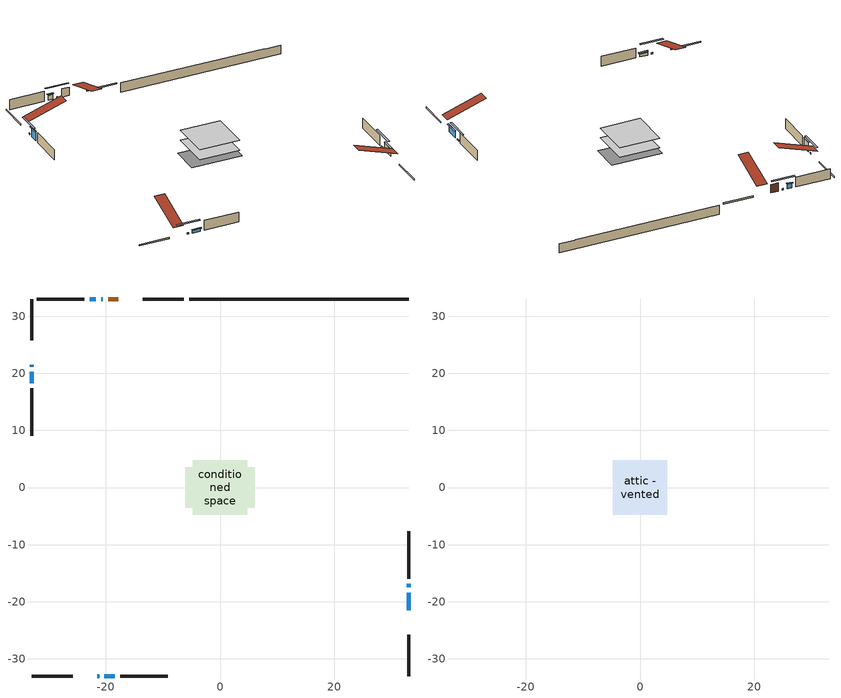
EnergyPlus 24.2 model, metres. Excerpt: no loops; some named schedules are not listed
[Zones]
conditioned space
 floor adiabatic (AdiabaticFloorConstruction): -4.78,-4.78 -4.78,4.78 4.78,4.78 4.78,-4.78 z1.38
 floor foundation (Slab1 construction): -6.1,-3.5 -6.1,3.5 6.1,3.5 6.1,-3.5 z-0.91
 wall outside (RimJoist1 construction): -6.34,32.99 -13.54,32.99 / -32.99,-32.99 -25.79,-32.99 / -32.99,32.99 -32.99,25.79 / 32.99,-32.99 32.99,-25.79 z1.38:1.68
 wall outside (AdiabaticWallConstruction 1): -17.85,32.99 -19.58,32.99 z1.38:3.41
 wall outside (AdiabaticWallConstruction): 32.99,-21.48 32.99,-18.41 z1.38:3.08; -20.5,32.99 -20.81,32.99 / -21.49,-32.99 -21.18,-32.99 / -32.99,21.49 -32.99,21.18 z1.38:1.72; -21.74,32.99 -22.82,32.99 z1.38:2.57; -20.25,-32.99 -18.38,-32.99 z1.38:2.07; -32.99,20.25 -32.99,18.27 z1.38:3.56; 32.99,-17.48 32.99,-16.87 z1.38:1.71
 wall outside (Wall1 construction): -23.74,32.99 -32.06,32.99 / -17.46,-32.99 -9.14,-32.99 / -32.99,17.35 -32.99,9.03 / 32.99,-15.95 32.99,-7.63 z1.38:3.82
 wall foundation (FoundationWall1 construction): -5.41,32.99,-0.91 -5.41,32.99,1.38 29.15,32.99,1.38 29.15,32.99,1.25 32.99,32.99,1.25 32.99,32.99,-0.91
 window (WindowConstruction): 32.99,-21.48 32.99,-18.41 z1.38:3.07
 window (WindowConstruction 5): -20.51,32.99 -20.81,32.99 z1.38:1.71
 window (WindowConstruction 6): -21.48,-32.99 -21.18,-32.99 z1.38:1.71
 window (WindowConstruction 7): -32.99,21.48 -32.99,21.18 z1.38:1.71
 window (WindowConstruction 1): -21.74,32.99 -22.81,32.99 z1.38:2.57
 window (WindowConstruction 2): -20.25,-32.99 -18.39,-32.99 z1.38:2.07
 window (WindowConstruction 3): -32.99,20.25 -32.99,18.28 z1.38:3.56
 window (WindowConstruction 4): 32.99,-17.48 32.99,-16.88 z1.38:1.71
 door (Door): -17.85,32.99 -19.58,32.99 z1.38:3.41
 ceiling adiabatic (AdiabaticFloorConstruction): 4.78,-4.78 4.78,4.78 -4.78,4.78 -4.78,-4.78 z1.38
attic - vented
 floor to conditioned space (Floor1 construction Reversed): -4.78,-4.78 -4.78,4.78 4.78,4.78 4.78,-4.78 z3.82
 roof outside (Roof1 construction): -16.92,32.99,3.82 -16.92,23.68,6.92 -14.47,23.68,6.92 -14.47,32.99,3.82; -22.41,-32.99,3.82 -22.41,-23.68,6.92 -24.87,-23.68,6.92 -24.87,-32.99,3.82; -32.99,22.41,3.82 -23.68,22.41,6.92 -23.68,24.87,6.92 -32.99,24.87,3.82; 32.99,-22.41,3.82 23.68,-22.41,6.92 23.68,-24.87,6.92 32.99,-24.87,3.82
shading: 32.99,-18.21 32.99,-21.68 33.4,-21.68 33.4,-18.21 z3.28; -23.45,32.99 -17.87,32.99 -17.87,33.4 -23.45,33.4 z4.35; -18.54,-32.99 -24.12,-32.99 -24.12,-33.4 -18.54,-33.4 z4.35; -32.99,18.54 -32.99,24.12 -33.4,24.12 -33.4,18.54 z4.35; -23.02,32.99 -21.54,32.99 -21.54,33.4 -23.02,33.4 z2.77; -18.18,-32.99 -20.45,-32.99 -20.45,-33.4 -18.18,-33.4 z2.27; -32.99,18.07 -32.99,20.45 -33.4,20.45 -33.4,18.07 z3.76; 32.99,-14.24 32.99,-20.12 33.4,-20.12 33.4,-14.24 z4.35
[Building]
Building 1: Terrain=Suburbs
[Site:Location]
Toronto City Centre_ON: Latitude {deg}=43.63; Longitude {deg}=-79.39; Time Zone {hr}=-5; Elevation {m}=77; Keep Site Location Information=Yes
[Site:GroundTemperature:Shallow]
5.01852, 3.26908, 3.12898, 3.95918, 7.29196, 10.6092, 13.4851, 15.3069, 15.4617, 13.9799, 11.1774, 7.9619
[Site:WaterMainsTemperature]
Calculation Method=Schedule; Temperature Schedule=mains temperature schedule
[Material] Roughness=Rough; Thermal Absorptance=0.9
Name | Thickness {m} | Conductivity {W/m-K} | Density {kg/m3} | Specific Heat {J/kg-K} | Solar Absorptance | Visible Absorptance
asphalt or fiberglass shingles | 0.00635 | 0.162714 | 1121.4 | 1465.45 | 0.4 | 0.4
ceiling loosefill ins | 0.169333 | 0.0480833 | 16.02 | 1046.75 | 0.7 | 0.7
ceiling stud and cavity | 0.1397 | 0.118061 | 65.682 | 1177.47 | 0.7 | 0.7
concrete 4.0 in. | 0.1016 | 1.803125 | 2242.8 | 837.4 | 0.7 | 0.7
concrete 8.0 in. | 0.2032 | 1.803125 | 2242.8 | 837.4 | 0.7 | 0.7
door material | 0.04445 | 0.053851 | 512.64 | 1214.23 | 0.7 | 0.7
exterior vertical ins | 0.048965 | 0.029427 | 32.04 | 1214.23 | 0.7 | 0.7
floor covering | 0.0127 | 0.0433444 | 54.468 | 1339.84 | 0.6 | 0.6
floor rigid ins; wall rigid ins | 0.512978 | 0.029427 | 32.04 | 1214.23 | 0.7 | 0.7
floor stud and cavity | 0.1397 | 1.75129 | 37.0049 | 1207.88 | 0.7 | 0.7
furniture material conditioned space 1 | 0.1524 | 0.115458 | 640.8 | 1214.23 | 0.6 | 0.6
gypsum board | 0.0127 | 0.160291 | 801 | 837.4 | 0.6 | 0.6
gypsum board 1 | 0.0127 | 0.160291 | 801 | 837.4 | 0.7 | 0.7
osb sheathing 0.5 in. | 0.0127 | 0.115458 | 512.64 | 1214.23 | 0.7 | 0.7
osb sheathing 0.75 in. | 0.01905 | 0.115458 | 512.64 | 1214.23 | 0.7 | 0.7
osb sheathing 2.0 in. | 0.0508 | 0.115458 | 512.64 | 1214.23 | 0.7 | 0.7
rim joist stud and cavity | 0.0508 | 0.029095 | 125.044 | 1163.47 | 0.6 | 0.6
wall stud and cavity | 0.1397 | 0.0782429 | 139.0536 | 1170.24 | 0.7 | 0.7
wall stud and cavity 1 | 0.0889 | 0.380278 | 52.3479 | 1209.89 | 0.7 | 0.7
wall stud and cavity 2 | 0.0889 | 0.391764 | 83.0341 | 1211.67 | 0.7 | 0.7
wood siding | 0.0254 | 0.102417 | 544.68 | 1172.36 | 0.4 | 0.4
wood siding 1; wood siding 2; wood siding 3 | 0.0254 | 0.102417 | 544.68 | 1172.36 | 0.7 | 0.7
[WindowMaterial:SimpleGlazingSystem]
Name | U-Factor {W/m2-K} | Solar Heat Gain Coefficient
WindowMaterial | 2.89578 | 0.69
WindowMaterial 1 | 2.92814 | 0.66
WindowMaterial 2 | 2.992306 | 0.59
WindowMaterial 3 | 2.87818 | 0.7
WindowMaterial 4 | 3.07009 | 0.43
[Construction]
AdiabaticFloorConstruction: floor stud and cavity, floor rigid ins, osb sheathing 0.75 in., floor covering
AdiabaticWallConstruction: wood siding 2, wall rigid ins, wall stud and cavity 1, gypsum board
AdiabaticWallConstruction 1: wood siding 3, wall rigid ins, wall stud and cavity 1, gypsum board
Door: door material
Floor1 construction Reversed: gypsum board, ceiling stud and cavity, ceiling loosefill ins
FoundationWall1 construction: concrete 8.0 in., gypsum board 1
furniture construction conditioned space 1: furniture material conditioned space 1
PartitionWallConstruction: gypsum board, wall stud and cavity 2, gypsum board
RimJoist1 construction: wood siding 1, osb sheathing 2.0 in., rim joist stud and cavity
Roof1 construction: asphalt or fiberglass shingles
Slab1 construction: concrete 4.0 in.
Wall1 construction: wood siding, osb sheathing 0.5 in., wall stud and cavity, gypsum board
WindowConstruction: WindowMaterial
WindowConstruction 1: WindowMaterial 1
WindowConstruction 2: WindowMaterial 2
WindowConstruction 3: WindowMaterial 3
WindowConstruction 4; WindowConstruction 5; WindowConstruction 6; WindowConstruction 7: WindowMaterial 4
[Zone] Multiplier=1; Part of Total Floor Area=Yes
Name | Volume {m3}
attic - vented | 46.0692
conditioned space | 443.8
[Space]
Name | Zone | Volume {m3}
attic - vented 1 | attic - vented | 46.0692
conditioned space 1 | conditioned space | 443.8
[ZoneInfiltration:EffectiveLeakageArea]
infil attic - vented 1: Zone or Space=attic - vented 1; Schedule=Always On Discrete; Effective Air Leakage Area {cm2}=3849.26; Stack Coefficient=0.000215866; Wind Coefficient=9.92686e-06
[ZoneMixing]
whole house fan mix: Zone or Space=attic - vented; Schedule=Always On Continuous; Design Flow Rate Calculation Method=Flow/Zone; Design Flow Rate {m3/s}=0; Source Zone or Space=conditioned space
[SurfaceProperty:ExposedFoundationPerimeter]
Slab1: Exposed Perimeter Calculation Method=TotalExposedPerimeter; Total Exposed Perimeter {m}=38.406
[InternalMass] Zone or ZoneList=conditioned space; Space or SpaceList=conditioned space 1
Name | Construction | Surface Area {m2}
furniture mass conditioned space 1 | furniture construction conditioned space 1 | 70.7598
partition wall mass | PartitionWallConstruction | 176.899
[Lights]
interior lighting: Zone or ZoneList or Space or SpaceList=conditioned space 1; Schedule=interior lighting schedule; Design Level Calculation Method=LightingLevel; Lighting Level {W}=343.2; Return Air Fraction=0; Fraction Radiant=0.6; Fraction Visible=0.2; Fraction Replaceable=1
[People]
occupants: Zone or ZoneList or Space or SpaceList=conditioned space 1; Number of People Schedule=occupants schedule; Number of People Calculation Method=People; Number of People=3; Fraction Radiant=0.314171; Sensible Heat Fraction=0.56303; Activity Level Schedule=occupants activity schedule; Carbon Dioxide Generation Rate {m3/s-W}=0; Enable ASHRAE 55 Comfort Warnings=No; Mean Radiant Temperature Calculation Type=EnclosureAveraged
[ElectricEquipment] Zone or ZoneList or Space or SpaceList=conditioned space 1; Design Level Calculation Method=EquipmentLevel
Name | Schedule | Design Level {W} | Fraction Latent | Fraction Radiant | Fraction Lost
clothes dryer | clothes dryer schedule | 140.772 | 0.015 | 0.081 | 0.85
clothes washer | clothes washer schedule | 32.1985 | 0.03 | 0.162 | 0.7
cooking range | cooking range schedule | 215.147 | 0.08 | 0.432 | 0.2
dishwasher | dishwasher schedule | 66.8632 | 0.3 | 0.18 | 0.4
fridge | fridge schedule | 72.9452 | 0 | 0.6 | 0
mech vent house fan | mech vent house fan schedule | 0 | 0 | 0 | 1
mech vent house fan cfis | mech vent house fan cfis schedule | 0 | 0 | 0 | 0
misc plug loads | misc plug loads schedule | 494.7 | 0.045 | 0.513 | 0.1
whole house fan | Always On Discrete | 0 | 0 | 0 | 1
[OtherEquipment] Zone or ZoneList or Space or SpaceList=conditioned space 1; Design Level Calculation Method=EquipmentLevel
Name | Fuel Type | Schedule | Design Level {W} | Fraction Latent | Fraction Radiant | Fraction Lost
clothes dryer 1 | Electricity | clothes dryer schedule | 0 | 0.015 | 0.081 | 0.85
cooking range 1 | Electricity | cooking range schedule | 0 | 0.08 | 0.432 | 0.2
general water use latent | None | general water use schedule | 62.594 | 1 | 0 | 0
general water use sensible | None | general water use schedule | -61.6891 | 0 | 0.6 | 0
mech vent house fan latent load | None | Always On Discrete | 0 | 1 | 0 | 0
mech vent house fan sensible load | None | Always On Discrete | 0 | 0 | 0 | 0
water heater energy adjustment1 | Electricity | Always On Discrete | 0.01 | 0 | 0 | 1
[ZoneInfiltration:DesignFlowRate] Zone or ZoneList or Space or SpaceList=conditioned space 1; Schedule=Always On Discrete; Design Flow Rate Calculation Method=Flow/Zone; Design Flow Rate {m3/s}=0
infil flow; natural vent flow; whole house fan flow
[ZoneControl:Thermostat]
conditioned space Thermostat: Zone or ZoneList=conditioned space; Control Type Schedule=conditioned space Thermostat Schedule; Control 1=conditioned space temperature setpoint; Temperature Difference Between Cutout And Setpoint {deltaC}=0
[ZoneHVAC:Baseboard:Convective:Electric]
electric baseboard: Availability Schedule=Always On Discrete; Heating Design Capacity {W}=9148.51; Efficiency=1
[Zone equipment]
conditioned space: electric baseboard
[Foundation:Kiva]
Foundation Kiva 1: Initial Indoor Air Temperature {C}=18; Wall Height Above Grade {m}=1.379982; Wall Depth Below Slab {m}=0.2032; Custom Block Material Name 1=exterior vertical ins; Custom Block Depth 1 {m}=2.28999; Custom Block X Position 1 {m}=0.2159; Custom Block Z Position 1 {m}=0
[Foundation:Kiva:Settings]
Soil Conductivity {W/m-K}=0.849921; Soil Density {kg/m3}=1842.3; Soil Specific Heat {J/kg-K}=418.7; Ground Solar Absorptivity=0.9; Ground Thermal Absorptivity=0.9; Ground Surface Roughness {m}=0.03; Far-Field Width {m}=40; Deep-Ground Boundary Condition=ZeroFlux; Deep-Ground Depth {m}=40; Minimum Cell Dimension {m}=0.2; Maximum Cell Growth Coefficient=3; Simulation Timestep=Timestep
[Exterior:Lights]
exterior lighting: Schedule=exterior lighting schedule; Design Level {W}=75.6
[EnergyManagementSystem:GlobalVariable]
infil_program_Qfan
infil_program_Qinf
natural_vent_program_Qnv
natural_vent_program_Qwhf
[EnergyManagementSystem:Sensor]
Name | Output:Variable or Output:Meter Index Key | Output:Variable or Output:Meter
airflow_gain | infil flow | Infiltration Sensible Heat Gain Energy
airflow_gain_1 | natural vent flow | Infiltration Sensible Heat Gain Energy
airflow_gain_2 | whole house fan flow | Infiltration Sensible Heat Gain Energy
airflow_loss | infil flow | Infiltration Sensible Heat Loss Energy
airflow_loss_1 | natural vent flow | Infiltration Sensible Heat Loss Energy
airflow_loss_2 | whole house fan flow | Infiltration Sensible Heat Loss Energy
clg_load_cond |  | Cooling:EnergyTransfer:Zone:CONDITIONED SPACE
clg_sp_s; clg_sp_s_1 | cooling setpoint | Schedule Value
clothes_dryer_exhaust_0_sch_s | clothes dryer exhaust 0 schedule | Schedule Value
conditioned_space_clg_unmet_s | conditioned space | Zone Cooling Setpoint Not Met Time
conditioned_space_htg_unmet_s | conditioned space | Zone Heating Setpoint Not Met Time
cool_season | cooling season schedule | Schedule Value
fridge_tin_s | conditioned space | Zone Mean Air Temperature
htg_load_cond |  | Heating:EnergyTransfer:Zone:CONDITIONED SPACE
htg_sp_s; htg_sp_s_1 | heating setpoint | Schedule Value
ig_ee_conv | clothes dryer | Electric Equipment Convective Heating Energy
ig_ee_conv_2 | cooking range | Electric Equipment Convective Heating Energy
ig_ee_conv_4 | fridge | Electric Equipment Convective Heating Energy
ig_ee_conv_5 | misc plug loads | Electric Equipment Convective Heating Energy
ig_ee_conv_6 | whole house fan | Electric Equipment Convective Heating Energy
ig_ee_rad | clothes dryer | Electric Equipment Radiant Heating Energy
ig_ee_rad_2 | cooking range | Electric Equipment Radiant Heating Energy
ig_ee_rad_4 | fridge | Electric Equipment Radiant Heating Energy
ig_ee_rad_5 | misc plug loads | Electric Equipment Radiant Heating Energy
ig_ee_rad_6 | whole house fan | Electric Equipment Radiant Heating Energy
ig_lgt_conv | interior lighting | Lights Convective Heating Energy
ig_lgt_rad | interior lighting | Lights Radiant Heating Energy
ig_lgt_vis | interior lighting | Lights Visible Radiation Heating Energy
ig_oe_conv | clothes dryer 1 | Other Equipment Convective Heating Energy
ig_oe_conv_1 | cooking range 1 | Other Equipment Convective Heating Energy
ig_oe_conv_2 | general water use latent | Other Equipment Convective Heating Energy
ig_oe_conv_3 | general water use sensible | Other Equipment Convective Heating Energy
ig_oe_conv_4 | water heater energy adjustment1 | Other Equipment Convective Heating Energy
ig_oe_rad | clothes dryer 1 | Other Equipment Radiant Heating Energy
ig_oe_rad_1 | cooking range 1 | Other Equipment Radiant Heating Energy
ig_oe_rad_2 | general water use latent | Other Equipment Radiant Heating Energy
ig_oe_rad_3 | general water use sensible | Other Equipment Radiant Heating Energy
ig_oe_rad_4 | water heater energy adjustment1 | Other Equipment Radiant Heating Energy
ig_ppl_conv | occupants | People Convective Heating Energy
ig_ppl_rad | occupants | People Radiant Heating Energy
im_conv | furniture mass conditioned space 1 | Surface Inside Face Convection Heat Gain Energy
im_conv_1 | partition wall mass | Surface Inside Face Convection Heat Gain Energy
im_ig | furniture mass conditioned space 1 | Surface Inside Face Internal Gains Radiation Heat Gain Energy
im_ig_1 | partition wall mass | Surface Inside Face Internal Gains Radiation Heat Gain Energy
im_lgt | furniture mass conditioned space 1 | Surface Inside Face Lights Radiation Heat Gain Energy
im_lgt_1 | partition wall mass | Surface Inside Face Lights Radiation Heat Gain Energy
im_sol | furniture mass conditioned space 1 | Surface Inside Face Solar Radiation Heat Gain Energy
im_sol_1 | partition wall mass | Surface Inside Face Solar Radiation Heat Gain Energy
im_surf | furniture mass conditioned space 1 | Surface Inside Face Net Surface Thermal Radiation Heat Gain Energy
im_surf_1 | partition wall mass | Surface Inside Face Net Surface Thermal Radiation Heat Gain Energy
mv_conv | mech vent house fan | Electric Equipment Convective Heating Energy
mv_conv_1 | mech vent house fan cfis | Electric Equipment Convective Heating Energy
mv_conv_2 | mech vent house fan latent load | Other Equipment Convective Heating Energy
mv_conv_3 | mech vent house fan sensible load | Other Equipment Convective Heating Energy
mv_rad | mech vent house fan | Electric Equipment Radiant Heating Energy
mv_rad_1 | mech vent house fan cfis | Electric Equipment Radiant Heating Energy
mv_rad_2 | mech vent house fan latent load | Other Equipment Radiant Heating Energy
mv_rad_3 | mech vent house fan sensible load | Other Equipment Radiant Heating Energy
natural_vent_s | natural vent schedule | Schedule Value
out_pb_s |  | Site Outdoor Air Barometric Pressure
out_wt_s |  | Site Outdoor Air Humidity Ratio
site_vw_s |  | Site Wind Speed
ss_back_out | Window1 | Surface Window Shortwave from Zone Back Out Window Heat Transfer Rate
ss_back_out_1 | Window10 | Surface Window Shortwave from Zone Back Out Window Heat Transfer Rate
ss_back_out_2 | Window11 | Surface Window Shortwave from Zone Back Out Window Heat Transfer Rate
ss_back_out_3 | Window12 | Surface Window Shortwave from Zone Back Out Window Heat Transfer Rate
ss_back_out_4 | Window3 | Surface Window Shortwave from Zone Back Out Window Heat Transfer Rate
ss_back_out_5 | Window4 | Surface Window Shortwave from Zone Back Out Window Heat Transfer Rate
ss_back_out_6 | Window7 | Surface Window Shortwave from Zone Back Out Window Heat Transfer Rate
ss_back_out_7 | Window8 | Surface Window Shortwave from Zone Back Out Window Heat Transfer Rate
ss_conv | Door1 | Surface Inside Face Convection Heat Gain Energy
ss_conv_1 | Window1 | Surface Inside Face Convection Heat Gain Energy
ss_conv_2 | Window10 | Surface Inside Face Convection Heat Gain Energy
ss_conv_3 | Window11 | Surface Inside Face Convection Heat Gain Energy
ss_conv_4 | Window12 | Surface Inside Face Convection Heat Gain Energy
ss_conv_5 | Window3 | Surface Inside Face Convection Heat Gain Energy
ss_conv_6 | Window4 | Surface Inside Face Convection Heat Gain Energy
ss_conv_7 | Window7 | Surface Inside Face Convection Heat Gain Energy
ss_conv_8 | Window8 | Surface Inside Face Convection Heat Gain Energy
ss_ig | Door1 | Surface Inside Face Internal Gains Radiation Heat Gain Energy
ss_ig_1 | Window1 | Surface Inside Face Internal Gains Radiation Heat Gain Energy
ss_ig_2 | Window10 | Surface Inside Face Internal Gains Radiation Heat Gain Energy
ss_ig_3 | Window11 | Surface Inside Face Internal Gains Radiation Heat Gain Energy
ss_ig_4 | Window12 | Surface Inside Face Internal Gains Radiation Heat Gain Energy
ss_ig_5 | Window3 | Surface Inside Face Internal Gains Radiation Heat Gain Energy
ss_ig_6 | Window4 | Surface Inside Face Internal Gains Radiation Heat Gain Energy
ss_ig_7 | Window7 | Surface Inside Face Internal Gains Radiation Heat Gain Energy
ss_ig_8 | Window8 | Surface Inside Face Internal Gains Radiation Heat Gain Energy
ss_lgt | Door1 | Surface Inside Face Lights Radiation Heat Gain Energy
ss_sol | Door1 | Surface Inside Face Solar Radiation Heat Gain Energy
ss_surf | Door1 | Surface Inside Face Net Surface Thermal Radiation Heat Gain Energy
ss_surf_1 | Window1 | Surface Inside Face Net Surface Thermal Radiation Heat Gain Energy
ss_surf_2 | Window10 | Surface Inside Face Net Surface Thermal Radiation Heat Gain Energy
ss_surf_3 | Window11 | Surface Inside Face Net Surface Thermal Radiation Heat Gain Energy
ss_surf_4 | Window12 | Surface Inside Face Net Surface Thermal Radiation Heat Gain Energy
ss_surf_5 | Window3 | Surface Inside Face Net Surface Thermal Radiation Heat Gain Energy
ss_surf_6 | Window4 | Surface Inside Face Net Surface Thermal Radiation Heat Gain Energy
ss_surf_7 | Window7 | Surface Inside Face Net Surface Thermal Radiation Heat Gain Energy
ss_surf_8 | Window8 | Surface Inside Face Net Surface Thermal Radiation Heat Gain Energy
ss_trans_in | Window1 | Surface Window Transmitted Solar Radiation Rate
ss_trans_in_1 | Window10 | Surface Window Transmitted Solar Radiation Rate
ss_trans_in_2 | Window11 | Surface Window Transmitted Solar Radiation Rate
ss_trans_in_3 | Window12 | Surface Window Transmitted Solar Radiation Rate
ss_trans_in_4 | Window3 | Surface Window Transmitted Solar Radiation Rate
ss_trans_in_5 | Window4 | Surface Window Transmitted Solar Radiation Rate
ss_trans_in_6 | Window7 | Surface Window Transmitted Solar Radiation Rate
ss_trans_in_7 | Window8 | Surface Window Transmitted Solar Radiation Rate
ss_trans_out | Window1 | Surface Inside Face Initial Transmitted Diffuse Transmitted Out Window Solar Radiation Rate
ss_trans_out_1 | Window10 | Surface Inside Face Initial Transmitted Diffuse Transmitted Out Window Solar Radiation Rate
ss_trans_out_2 | Window11 | Surface Inside Face Initial Transmitted Diffuse Transmitted Out Window Solar Radiation Rate
ss_trans_out_3 | Window12 | Surface Inside Face Initial Transmitted Diffuse Transmitted Out Window Solar Radiation Rate
ss_trans_out_4 | Window3 | Surface Inside Face Initial Transmitted Diffuse Transmitted Out Window Solar Radiation Rate
ss_trans_out_5 | Window4 | Surface Inside Face Initial Transmitted Diffuse Transmitted Out Window Solar Radiation Rate
ss_trans_out_6 | Window7 | Surface Inside Face Initial Transmitted Diffuse Transmitted Out Window Solar Radiation Rate
ss_trans_out_7 | Window8 | Surface Inside Face Initial Transmitted Diffuse Transmitted Out Window Solar Radiation Rate
s_conv | Floor1 | Surface Inside Face Convection Heat Gain Energy
s_conv_1 | FoundationWall1 | Surface Inside Face Convection Heat Gain Energy
s_conv_10 | Wall1:180 | Surface Inside Face Convection Heat Gain Energy
s_conv_11 | Wall1:270 | Surface Inside Face Convection Heat Gain Energy
s_conv_12 | Wall1:90 | Surface Inside Face Convection Heat Gain Energy
s_conv_2 | inferred conditioned ceiling | Surface Inside Face Convection Heat Gain Energy
s_conv_3 | inferred conditioned floor | Surface Inside Face Convection Heat Gain Energy
s_conv_4 | RimJoist1:0 | Surface Inside Face Convection Heat Gain Energy
s_conv_5 | RimJoist1:180 | Surface Inside Face Convection Heat Gain Energy
s_conv_6 | RimJoist1:270 | Surface Inside Face Convection Heat Gain Energy
s_conv_7 | RimJoist1:90 | Surface Inside Face Convection Heat Gain Energy
s_conv_8 | Slab1 | Surface Inside Face Convection Heat Gain Energy
s_conv_9 | Wall1:0 | Surface Inside Face Convection Heat Gain Energy
s_ig | Floor1 | Surface Inside Face Internal Gains Radiation Heat Gain Energy
s_ig_1 | FoundationWall1 | Surface Inside Face Internal Gains Radiation Heat Gain Energy
s_ig_10 | Wall1:180 | Surface Inside Face Internal Gains Radiation Heat Gain Energy
s_ig_11 | Wall1:270 | Surface Inside Face Internal Gains Radiation Heat Gain Energy
s_ig_12 | Wall1:90 | Surface Inside Face Internal Gains Radiation Heat Gain Energy
s_ig_2 | inferred conditioned ceiling | Surface Inside Face Internal Gains Radiation Heat Gain Energy
s_ig_3 | inferred conditioned floor | Surface Inside Face Internal Gains Radiation Heat Gain Energy
s_ig_4 | RimJoist1:0 | Surface Inside Face Internal Gains Radiation Heat Gain Energy
s_ig_5 | RimJoist1:180 | Surface Inside Face Internal Gains Radiation Heat Gain Energy
s_ig_6 | RimJoist1:270 | Surface Inside Face Internal Gains Radiation Heat Gain Energy
s_ig_7 | RimJoist1:90 | Surface Inside Face Internal Gains Radiation Heat Gain Energy
s_ig_8 | Slab1 | Surface Inside Face Internal Gains Radiation Heat Gain Energy
s_ig_9 | Wall1:0 | Surface Inside Face Internal Gains Radiation Heat Gain Energy
s_lgt | Floor1 | Surface Inside Face Lights Radiation Heat Gain Energy
s_lgt_1 | FoundationWall1 | Surface Inside Face Lights Radiation Heat Gain Energy
s_lgt_10 | Wall1:180 | Surface Inside Face Lights Radiation Heat Gain Energy
s_lgt_11 | Wall1:270 | Surface Inside Face Lights Radiation Heat Gain Energy
s_lgt_12 | Wall1:90 | Surface Inside Face Lights Radiation Heat Gain Energy
s_lgt_2 | inferred conditioned ceiling | Surface Inside Face Lights Radiation Heat Gain Energy
s_lgt_3 | inferred conditioned floor | Surface Inside Face Lights Radiation Heat Gain Energy
s_lgt_4 | RimJoist1:0 | Surface Inside Face Lights Radiation Heat Gain Energy
s_lgt_5 | RimJoist1:180 | Surface Inside Face Lights Radiation Heat Gain Energy
s_lgt_6 | RimJoist1:270 | Surface Inside Face Lights Radiation Heat Gain Energy
s_lgt_7 | RimJoist1:90 | Surface Inside Face Lights Radiation Heat Gain Energy
s_lgt_8 | Slab1 | Surface Inside Face Lights Radiation Heat Gain Energy
s_lgt_9 | Wall1:0 | Surface Inside Face Lights Radiation Heat Gain Energy
s_sol | Floor1 | Surface Inside Face Solar Radiation Heat Gain Energy
s_sol_1 | FoundationWall1 | Surface Inside Face Solar Radiation Heat Gain Energy
s_sol_10 | Wall1:180 | Surface Inside Face Solar Radiation Heat Gain Energy
s_sol_11 | Wall1:270 | Surface Inside Face Solar Radiation Heat Gain Energy
s_sol_12 | Wall1:90 | Surface Inside Face Solar Radiation Heat Gain Energy
s_sol_2 | inferred conditioned ceiling | Surface Inside Face Solar Radiation Heat Gain Energy
s_sol_3 | inferred conditioned floor | Surface Inside Face Solar Radiation Heat Gain Energy
s_sol_4 | RimJoist1:0 | Surface Inside Face Solar Radiation Heat Gain Energy
s_sol_5 | RimJoist1:180 | Surface Inside Face Solar Radiation Heat Gain Energy
s_sol_6 | RimJoist1:270 | Surface Inside Face Solar Radiation Heat Gain Energy
s_sol_7 | RimJoist1:90 | Surface Inside Face Solar Radiation Heat Gain Energy
s_sol_8 | Slab1 | Surface Inside Face Solar Radiation Heat Gain Energy
s_sol_9 | Wall1:0 | Surface Inside Face Solar Radiation Heat Gain Energy
s_surf | Floor1 | Surface Inside Face Net Surface Thermal Radiation Heat Gain Energy
s_surf_1 | FoundationWall1 | Surface Inside Face Net Surface Thermal Radiation Heat Gain Energy
s_surf_10 | Wall1:180 | Surface Inside Face Net Surface Thermal Radiation Heat Gain Energy
s_surf_11 | Wall1:270 | Surface Inside Face Net Surface Thermal Radiation Heat Gain Energy
s_surf_12 | Wall1:90 | Surface Inside Face Net Surface Thermal Radiation Heat Gain Energy
